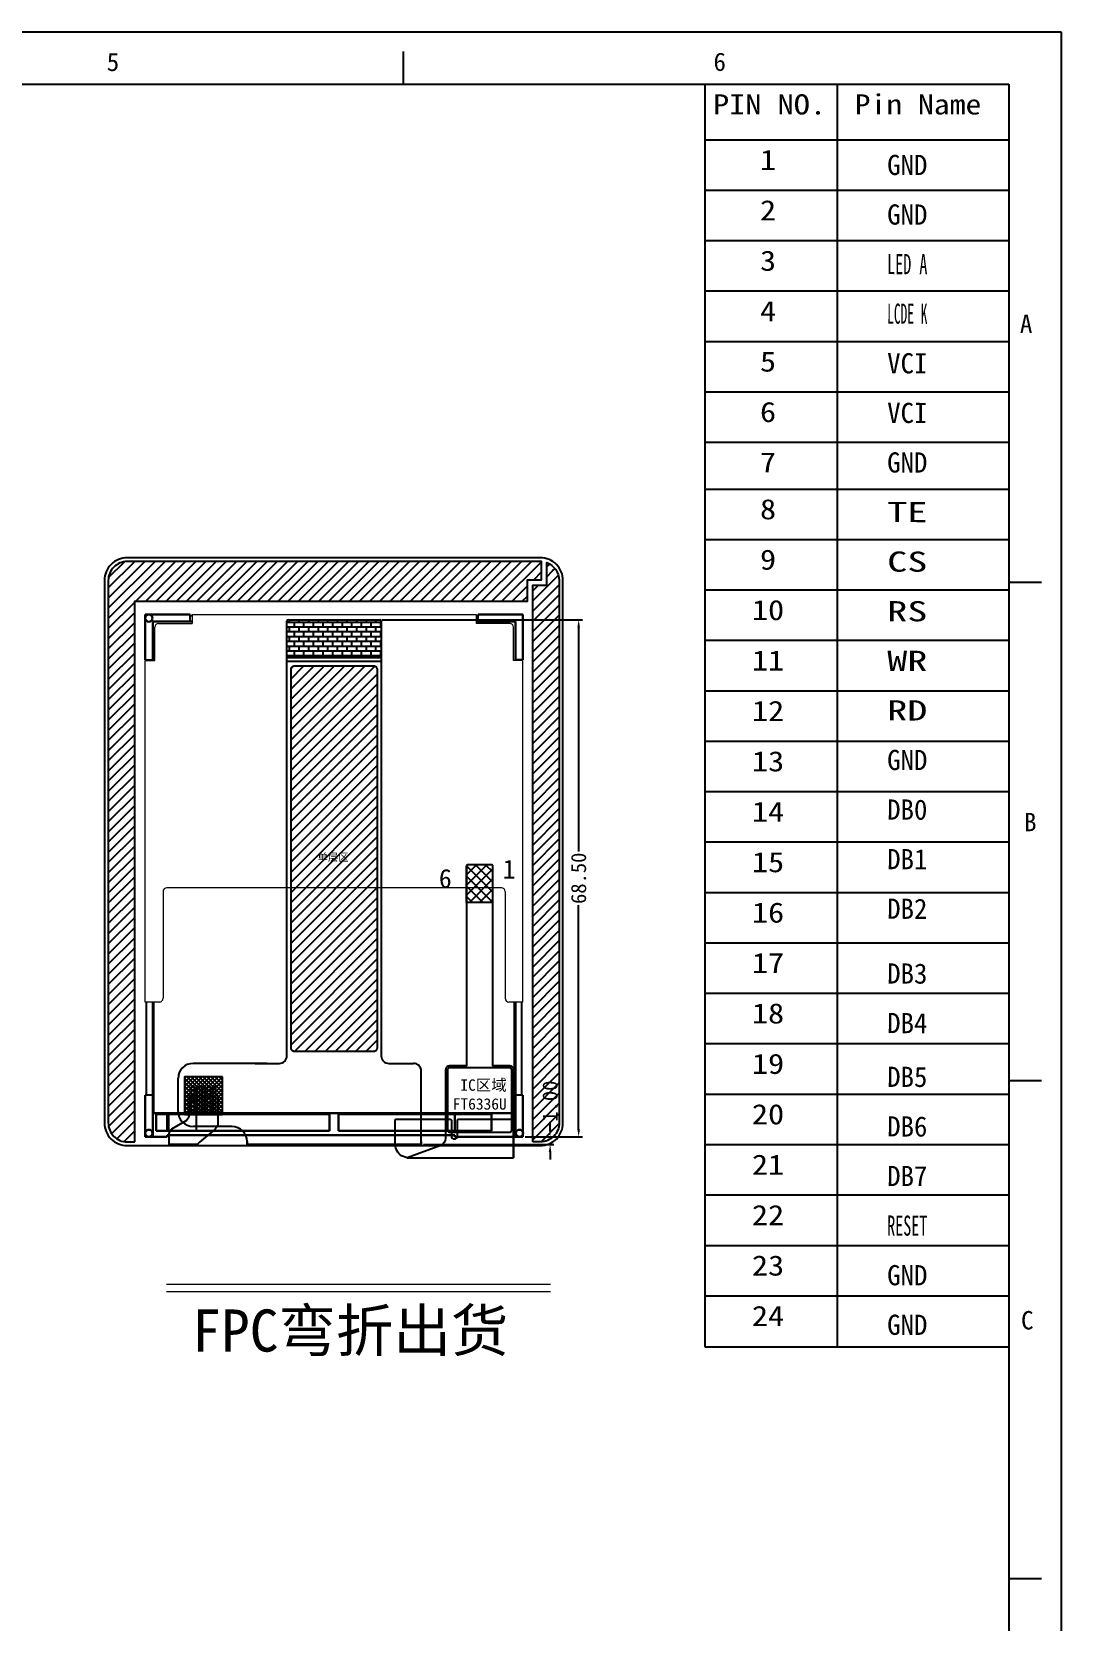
# Model space of a CAD drawing. Header units: millimetres. Extents: x 3586 to 4081, y -4200 to -3856.
# Drawn here: x 3944.5 to 4080.8, y -4066.3 to -3855.7 of the extents above; entities that cross this region are included whole.
import ezdxf
from ezdxf.enums import TextEntityAlignment as Align

# ---------------------------------------------------------------- set-up
doc = ezdxf.new("R2010")
doc.units = ezdxf.units.MM
for name, color, linetype in [('1', 7, 'Continuous'), ('CG', 6, 'Continuous'), ('FPC', 30, 'Continuous'), ('FPC1', 30, 'Continuous'), ('frame', 4, 'Continuous'), ('HOU', 7, 'Continuous'), ('tape', 111, 'Continuous'), ('标注', 3, 'Continuous')]:
    doc.layers.add(name, color=color, linetype=linetype)
doc.layers.add('DIM', color=3, linetype='Continuous', lineweight=13)
doc.layers.add('铁框', color=5, linetype='Continuous', lineweight=9)
doc.styles.add('C-E02$0$HZ', font='SimSun.ttf')
doc.styles.add('TEXTSTYLE_0', font='txt', dxfattribs={"width": 0.8})
doc.styles.add('宋', font='SimSun.ttf', dxfattribs={"height": 2})
doc.styles.add('宋体', font='SimSun.ttf')
doc.dimstyles.new('LCDDIM_FPC', dxfattribs={"dimtxt": 2, "dimasz": 1, "dimexe": 0.5, "dimexo": 0.3, "dimgap": 0.11, "dimtad": 0, "dimzin": 1, "dimdsep": 46, "dimtxsty": '宋体', "dimcen": 0, "dimclrd": 256, "dimclre": 256, "dimclrt": 256, "dimadec": 0, "dimazin": 0, "dimtfac": 1, "dimtofl": 0, "dimtmove": 0, "dimatfit": 3, "dimfxl": 1, "dimlwd": -1, "dimlwe": -1, "dimarcsym": 0})
pattern_1 = [(45, (814.3445, -5224.2246), (-0.6735192, 0.6735192), [])]

# ---------------------------------------------------------------- blocks, each defined once
blk = doc.blocks.new('fa')
at = {"color": 7, "linetype": 'Continuous'}
for p, q in [((3716.08, -4144.04), (3715.08, -4144.04)), ((3765.08, -4144.04), (3764.08, -4144.04))]:
    blk.add_line(p, q, dxfattribs=at)
at = {"layer": 'FPC', "linetype": 'Continuous'}
blk.add_lwpolyline([(3718.18, -4148.74), (3718.18, -4146.54)], dxfattribs=at)
at = {"layer": 'FPC'}
blk.add_lwpolyline([(3721.88, -4148.74), (3721.88, -4146.54)], dxfattribs=at)
at = {"layer": 'frame', "color": 7, "lineweight": 30}
for p, q in [((3715.08, -4086.34), (3715.08, -4080.34)), ((3715.08, -4080.34), (3721.03, -4080.34)), ((3759.13, -4080.34), (3765.08, -4080.34)), ((3765.08, -4080.34), (3765.08, -4086.34)), ((3716.08, -4086.44), (3716.08, -4081.29)), ((3716.08, -4081.29), (3721.28, -4081.29)), ((3764.08, -4081.29), (3758.88, -4081.29)), ((3764.08, -4086.44), (3764.08, -4081.29)), ((3765.08, -4086.34), (3764.08, -4086.34)), ((3716.08, -4131.68), (3716.08, -4149.54)), ((3716.18, -4146.39), (3716.18, -4131.68)), ((3763.98, -4131.68), (3763.98, -4146.39)), ((3764.08, -4131.68), (3764.08, -4149.54)), ((3763.98, -4146.39), (3716.08, -4146.39)), ((3716.53, -4146.54), (3739.48, -4146.54)), ((3716.53, -4146.54), (3739.48, -4146.54)), ((3716.53, -4146.54), (3716.53, -4148.74)), ((3717.98, -4148.74), (3717.98, -4146.54)), ((3739.48, -4146.54), (3739.48, -4148.74)), ((3740.68, -4148.74), (3740.68, -4146.54)), ((3740.68, -4146.54), (3760.93, -4146.54)), ((3740.68, -4146.54), (3760.93, -4146.54)), ((3756.08, -4146.54), (3756.08, -4148.74)), ((3760.93, -4146.54), (3760.93, -4148.74)), ((3717.98, -4149.54), (3715.08, -4149.54)), ((3739.48, -4148.74), (3716.53, -4148.74)), ((3717.98, -4149.54), (3717.98, -4149.34)), ((3756.08, -4149.34), (3717.98, -4149.34)), ((3760.93, -4148.74), (3740.68, -4148.74)), ((3756.08, -4149.54), (3756.08, -4149.34)), ((3756.08, -4149.34), (3756.08, -4149.54)), ((3756.08, -4149.54), (3765.08, -4149.54))]:
    blk.add_line(p, q, dxfattribs=at)
at = {"layer": 'frame', "color": 0, "lineweight": 30}
for p, q in [((3715.08, -4149.54), (3715.08, -4144.04)), ((3765.08, -4144.04), (3765.08, -4149.54))]:
    blk.add_line(p, q, dxfattribs=at)
at = {"layer": 'frame', "color": 7, "lineweight": 30}
for centre in [(3715.56, -4080.82), (3715.56, -4149.07), (3764.61, -4149.07)]:
    blk.add_circle(centre, 0.475, dxfattribs=at)
at = {"layer": 'HOU'}
for p, q in [((3721.03, -4081.29), (3721.03, -4080.34)), ((3721.03, -4080.49), (3721.28, -4080.49)), ((3759.13, -4080.49), (3758.88, -4080.49)), ((3759.13, -4081.29), (3759.13, -4080.34)), ((3715.08, -4086.34), (3716.08, -4086.34)), ((3715.23, -4086.34), (3715.23, -4086.44)), ((3764.93, -4086.34), (3764.93, -4086.44)), ((3715.23, -4144.04), (3715.23, -4131.68)), ((3764.93, -4144.04), (3764.93, -4131.68))]:
    blk.add_line(p, q, dxfattribs=at)
at = {"layer": '铁框', "linetype": 'ByBlock'}
for p, q in [((3721.28, -4080.34), (3758.88, -4080.34)), ((3721.28, -4080.34), (3721.28, -4081.54)), ((3758.88, -4080.34), (3758.88, -4081.54)), ((3716.33, -4086.44), (3716.33, -4082.04)), ((3716.83, -4081.54), (3721.28, -4081.54)), ((3763.33, -4081.54), (3758.88, -4081.54)), ((3763.83, -4086.44), (3763.83, -4082.04)), ((3715.08, -4131.68), (3715.08, -4086.44)), ((3715.08, -4086.44), (3716.33, -4086.44)), ((3765.08, -4086.44), (3763.83, -4086.44)), ((3765.08, -4111.59), (3765.08, -4086.44)), ((3765.08, -4131.68), (3765.08, -4086.44)), ((3717.43, -4117.04), (3717.43, -4131.18)), ((3762.23, -4116.54), (3717.93, -4116.54)), ((3762.73, -4117.04), (3762.73, -4131.18)), ((3716.93, -4131.68), (3715.08, -4131.68)), ((3765.08, -4131.68), (3763.23, -4131.68))]:
    blk.add_line(p, q, dxfattribs=at)
for centre, start, end in [((3716.83, -4082.04), 90, 180), ((3763.33, -4082.04), 0, 90), ((3717.93, -4117.04), 90, 180), ((3762.23, -4117.04), 0, 90), ((3716.93, -4131.18), 269.9994, 0), ((3763.23, -4131.18), 180, 270)]:
    blk.add_arc(centre, 0.5, start, end, dxfattribs=at)
blk = doc.blocks.new('*D69')
at = {"layer": 'Defpoints', "color": 0, "transparency": 16777216}
for p in [(4009.54, -4002.08), (4013.13, -4002.08), (3996.07, -4003.08)]:
    blk.add_point(p, dxfattribs=at)
at = {"layer": '标注', "transparency": 16777216}
for p, q in [((4013.13, -4001.08), (4013.13, -4000.08)), ((4009.84, -4002.08), (4013.63, -4002.08)), ((3996.37, -4003.08), (4013.63, -4003.08)), ((4013.13, -4004.08), (4013.13, -4005.08))]:
    blk.add_line(p, q, dxfattribs=at)
for points in [[(4012.96, -4001.08), (4013.29, -4001.08), (4013.13, -4002.08)], [(4012.96, -4004.08), (4013.29, -4004.08), (4013.13, -4003.08)]]:
    blk.add_solid(points, dxfattribs=at)
at = {"layer": '标注', "transparency": 16777216, "insert": (4013.13, -3997.35), "char_height": 2, "attachment_point": 5, "rotation": 90, "style": '宋体'}
blk.add_mtext('1.00', dxfattribs=at)
blk = doc.blocks.new('*D70')
at = {"layer": 'Defpoints', "color": 0, "transparency": 16777216}
for p in [(3990.58, -3933.58), (4016.91, -3933.58), (4009.54, -4002.08)]:
    blk.add_point(p, dxfattribs=at)
at = {"layer": '标注', "transparency": 16777216}
for p, q in [((3990.88, -3933.58), (4017.41, -3933.58)), ((4016.91, -3934.58), (4016.91, -3964.29)), ((4016.91, -4001.08), (4016.91, -3971.38)), ((4009.84, -4002.08), (4017.41, -4002.08))]:
    blk.add_line(p, q, dxfattribs=at)
for points in [[(4016.74, -3934.58), (4017.08, -3934.58), (4016.91, -3933.58)], [(4016.74, -4001.08), (4017.08, -4001.08), (4016.91, -4002.08)]]:
    blk.add_solid(points, dxfattribs=at)
at = {"layer": '标注', "transparency": 16777216, "insert": (4016.91, -3967.83), "char_height": 2, "attachment_point": 5, "rotation": 90, "style": '宋体'}
blk.add_mtext('68.50', dxfattribs=at)

msp = doc.modelspace()

# ---------------------------------------------------------------- hatches: boundary and pattern name
h = msp.add_hatch()
h.set_pattern_fill('ANSI31', color=0, scale=0.3)
h.set_pattern_definition([(45, (1678.5226, -3680.9933), (-0.6735192, 0.6735192), [])])
h.paths.add_polyline_path([(3978.785, -3990.232, 0.4142136), (3979.285, -3990.732), (3989.785, -3990.732, 0.4142136), (3990.285, -3990.232), (3990.285, -3940.232, 0.4142136), (3989.785, -3939.732), (3979.285, -3939.732, 0.4142136), (3978.785, -3940.232)])
h.paths.add_polyline_path([(3986.764, -3964.044), (3981.997, -3964.044), (3981.997, -3965.966), (3986.764, -3965.966)], flags=24)
h = msp.add_hatch()
h.set_pattern_fill('ANSI37', color=2, scale=3, style=0)
h.set_pattern_definition([(45, (-1130.91545, -5879.40717), (-0.265165043, 0.265165043), []), (135, (-1130.91545, -5879.40717), (-0.265165043, -0.265165043), [])])
h.paths.add_polyline_path([(3969.742, -3994.145), (3964.742, -3994.145), (3964.742, -3999.145), (3969.742, -3999.145)])
at = {"layer": 'FPC'}
h = msp.add_hatch(dxfattribs=at)
h.set_pattern_fill('ANSI37', color=256, scale=0.3)
h.set_pattern_definition([(45, (3347.9877, -5230.3063), (-0.6735192, 0.6735192), []), (135, (3347.9877, -5230.3063), (-0.6735192, -0.6735192), [])])
edge = h.paths.add_edge_path()
edge.add_line((4005.55, -3971.036), (4002.05, -3971.036))
edge.add_line((4002.05, -3971.036), (4002.05, -3966.236))
edge.add_arc((4002.25, -3966.236), 0.2, -270, -180, ccw=False)
edge.add_line((4002.25, -3966.036), (4005.35, -3966.036))
edge.add_arc((4005.35, -3966.236), 0.2, 0, 90, ccw=False)
edge.add_line((4005.55, -3966.236), (4005.55, -3971.036))
at = {"layer": 'FPC1'}
h = msp.add_hatch(dxfattribs=at)
h.set_pattern_fill('BRICK', color=30, scale=0.1, style=0)
h.set_pattern_definition([(0, (-2350.403, -3272.8558), (0, 0.635), []), (90, (-2350.403, -3272.8558), (-1.27, 8e-17), [0.635, -0.635]), (90, (-2349.768, -3272.8558), (-1.27, 8e-17), [-0.635, 0.635])])
h.paths.add_polyline_path([(3978.285, -3937.083), (3990.785, -3937.083), (3990.785, -3933.783, 0.4141799), (3990.585, -3933.583), (3978.485, -3933.583, 0.4142136), (3978.285, -3933.783)])
h.paths.add_polyline_path([(3978.285, -3938.583), (3990.785, -3938.583), (3990.785, -3937.083), (3978.285, -3937.083)])
at = {"layer": 'tape'}
h = msp.add_hatch(dxfattribs=at)
h.set_pattern_fill('ANSI31', color=256, scale=0.3, style=0)
h.set_pattern_definition(pattern_1)
edge = h.paths.add_edge_path()
edge.add_line((3958.137, -4002.75), (3958.137, -3931.135))
edge.add_line((3958.137, -3931.135), (4010.137, -3931.135))
edge.add_line((4010.137, -3931.135), (4010.137, -3928.285))
edge.add_line((4010.137, -3928.285), (4011.987, -3928.285))
edge.add_line((4011.987, -3928.285), (4011.987, -3925.87))
edge.add_line((4011.987, -3925.87), (3957.137, -3925.87))
edge.add_arc((3957.137, -3928.37), 2.5, 90, 180)
edge.add_line((3954.637, -3928.37), (3954.637, -4000.25))
edge.add_arc((3957.137, -4000.25), 2.5, 180, 270)
edge.add_line((3957.137, -4002.75), (3958.137, -4002.75))
h = msp.add_hatch(dxfattribs=at)
h.set_pattern_fill('ANSI31', color=256, scale=0.3, style=0)
h.set_pattern_definition(pattern_1)
edge = h.paths.add_edge_path()
edge.add_line((4010.837, -4002.75), (4010.837, -3928.985))
edge.add_line((4010.837, -3928.985), (4012.687, -3928.985))
edge.add_line((4012.687, -3928.985), (4012.687, -3926.019))
edge.add_arc((4011.837, -3928.37), 2.5, 0, 70.12313, ccw=False)
edge.add_line((4014.337, -3928.37), (4014.337, -4000.25))
edge.add_arc((4011.837, -4000.25), 2.5, -90, 0, ccw=False)
edge.add_line((4011.837, -4002.75), (4010.837, -4002.75))

# ---------------------------------------------------------------- linework, layer by layer
at = {"color": 7, "linetype": 'Continuous'}
for p, q in [((3585.916, -3855.692), (4080.791, -3855.692)), ((4080.791, -3855.692), (4080.791, -4199.5))]:
    msp.add_line(p, q, dxfattribs=at)
at = {"linetype": 'Continuous'}
for p, q in [((3993.711, -3862.638), (3993.711, -3858.297)), ((3592.862, -3862.638), (4073.846, -3862.638)), ((4033.634, -3862.638), (4033.634, -4029.916)), ((4033.634, -3862.638), (4073.846, -3862.638)), ((4073.846, -3862.638), (4073.846, -4192.554)), ((4033.634, -3869.985), (4073.846, -3869.985)), ((4033.634, -3876.665), (4073.846, -3876.665)), ((4033.634, -3883.344), (4073.846, -3883.344)), ((4033.634, -3890.024), (4073.846, -3890.024)), ((4033.634, -3896.704), (4073.846, -3896.704)), ((4033.634, -3903.383), (4073.846, -3903.383)), ((4033.634, -3910.063), (4073.846, -3910.063)), ((4033.634, -3916.265), (4073.846, -3916.265)), ((4033.634, -3922.944), (4073.846, -3922.944)), ((4073.846, -3928.621), (4078.187, -3928.621)), ((4033.634, -3929.624), (4073.846, -3929.624)), ((4033.634, -3936.304), (4073.846, -3936.304)), ((4033.634, -3942.983), (4073.846, -3942.983)), ((4033.634, -3949.663), (4073.846, -3949.663)), ((4033.634, -3956.342), (4073.846, -3956.342)), ((4033.634, -3963.022), (4073.846, -3963.022)), ((4033.634, -3969.702), (4073.846, -3969.702)), ((4033.634, -3976.381), (4073.846, -3976.381)), ((4033.634, -3983.061), (4073.846, -3983.061)), ((4033.634, -3989.55), (4033.634, -4029.916)), ((4033.634, -3989.74), (4073.846, -3989.74)), ((4033.634, -3996.42), (4073.846, -3996.42)), ((4073.846, -3994.604), (4078.187, -3994.604)), ((4033.634, -4003.1), (4073.846, -4003.1)), ((4033.634, -4009.779), (4073.846, -4009.779)), ((4033.634, -4016.459), (4073.846, -4016.459)), ((4033.634, -4023.138), (4073.846, -4023.138)), ((4033.634, -4029.916), (4073.846, -4029.916)), ((4073.846, -4060.588), (4078.187, -4060.588))]:
    msp.add_line(p, q, dxfattribs=at)
msp.add_line((4051.134, -3862.638), (4051.134, -4029.916))
at = {"color": 30}
for p, q in [((3978.285, -3991.354), (3978.285, -3933.783)), ((3978.485, -3933.583), (3990.585, -3933.583)), ((3990.785, -3933.783), (3990.785, -3991.354)), ((3978.285, -3938.583), (3990.785, -3938.583)), ((3978.285, -3939.082), (3990.785, -3939.082)), ((3974.1, -3992.354), (3977.285, -3992.354)), ((3991.785, -3992.354), (3995.067, -3992.354))]:
    msp.add_line(p, q, dxfattribs=at)
at = {"color": 3, "lineweight": 5}
for p, q in [((3962.333, -4021.594), (4013.178, -4021.594)), ((3962.333, -4022.574), (4013.178, -4022.574))]:
    msp.add_line(p, q, dxfattribs=at)
at = {"color": 0}
msp.add_lwpolyline([(3989.785, -3939.732), (3979.285, -3939.732, 0.4142136), (3978.785, -3940.232), (3978.785, -3990.232, 0.4142136), (3979.285, -3990.732), (3989.785, -3990.732, 0.4142136), (3990.285, -3990.232), (3990.285, -3940.232, 0.4142136)], format="xyb", close=True, dxfattribs=at)
at = {"color": 2}
msp.add_lwpolyline([(3969.742, -3994.145), (3964.742, -3994.145), (3964.742, -3999.145), (3969.742, -3999.145)], close=True, dxfattribs=at)
msp.add_lwpolyline([(4008.305, -3993.2, 0.4142136), (4007.805, -3992.7)], format="xyb", dxfattribs=at)
at = {"color": 30}
for centre, radius, start, end in [((3978.485, -3933.783), 0.2, 90, 180), ((3990.585, -3933.783), 0.2, 0, 90), ((3977.285, -3991.354), 1, 270, 0), ((3991.785, -3991.354), 1, 180, 270)]:
    msp.add_arc(centre, radius, start, end, dxfattribs=at)
at = {"layer": '1', "const_width": 0.2}
msp.add_lwpolyline([(3978.285, -3937.083), (3990.785, -3937.083)], dxfattribs=at)
at = {"layer": 'CG'}
msp.add_lwpolyline([(4011.837, -3925.37), (3957.137, -3925.37, 0.4142136), (3954.137, -3928.37), (3954.137, -4000.25, 0.4142136), (3957.137, -4003.25), (4011.837, -4003.25, 0.4142136), (4014.837, -4000.25), (4014.837, -3928.37, 0.4142136)], format="xyb", close=True, dxfattribs=at)
at = {"layer": 'DIM', "color": 32}
for p, q in [((3965.722, -3996.645), (3965.347, -3996.645)), ((3965.672, -3996.823), (3965.672, -3997.116)), ((3965.672, -3997.473), (3965.672, -3998.445)), ((3965.672, -3998.445), (3966.022, -3998.445)), ((3966.422, -3996.645), (3965.972, -3996.645)), ((3966.022, -3997.116), (3966.022, -3996.823)), ((3966.022, -3998.445), (3966.022, -3997.473)), ((3966.372, -3996.823), (3966.372, -3997.616)), ((3966.372, -3997.973), (3966.372, -3998.445)), ((3966.372, -3998.445), (3966.722, -3998.445)), ((3967.122, -3996.645), (3966.672, -3996.645)), ((3966.722, -3997.616), (3966.722, -3996.823)), ((3966.722, -3998.445), (3966.722, -3997.973)), ((3967.072, -3996.823), (3967.072, -3997.116)), ((3967.072, -3997.473), (3967.072, -3998.445)), ((3967.072, -3998.445), (3967.422, -3998.445)), ((3967.822, -3996.645), (3967.372, -3996.645)), ((3967.422, -3997.116), (3967.422, -3996.823)), ((3967.422, -3998.445), (3967.422, -3997.473)), ((3967.772, -3996.823), (3967.772, -3997.616)), ((3967.772, -3997.973), (3967.772, -3998.445)), ((3967.772, -3998.445), (3968.122, -3998.445)), ((3968.522, -3996.645), (3968.072, -3996.645)), ((3968.122, -3997.616), (3968.122, -3996.823)), ((3968.122, -3998.445), (3968.122, -3997.973)), ((3968.472, -3996.823), (3968.472, -3997.116)), ((3968.472, -3997.473), (3968.472, -3998.445)), ((3968.472, -3998.445), (3968.822, -3998.445)), ((3969.147, -3996.645), (3968.772, -3996.645)), ((3968.822, -3997.116), (3968.822, -3996.823)), ((3968.822, -3998.445), (3968.822, -3997.473))]:
    msp.add_line(p, q, dxfattribs=at)
for centre in [(3965.847, -3997.295), (3966.547, -3997.795), (3967.247, -3997.295), (3967.947, -3997.795), (3968.647, -3997.295)]:
    msp.add_circle(centre, 0.125, dxfattribs=at)
for centre, radius, start, end in [((3965.847, -3996.645), 0.25, 180, 225.573), ((3965.847, -3997.295), 0.25, 134.427, 225.573), ((3965.847, -3996.645), 0.125, 180, 0), ((3965.847, -3996.645), 0.25, 314.427, 0), ((3965.847, -3997.295), 0.25, 314.427, 45.573), ((3966.547, -3996.645), 0.25, 180, 225.573), ((3966.547, -3997.795), 0.25, 134.427, 225.573), ((3966.547, -3996.645), 0.125, 180, 0), ((3966.547, -3996.645), 0.25, 314.427, 0), ((3966.547, -3997.795), 0.25, 314.427, 45.573), ((3967.247, -3996.645), 0.25, 180, 225.573), ((3967.247, -3997.295), 0.25, 134.427, 225.573), ((3967.247, -3996.645), 0.125, 180, 0), ((3967.247, -3996.645), 0.25, 314.427, 0), ((3967.247, -3997.295), 0.25, 314.427, 45.573), ((3967.947, -3996.645), 0.25, 180, 225.573), ((3967.947, -3997.795), 0.25, 134.427, 225.573), ((3967.947, -3996.645), 0.125, 180, 0), ((3967.947, -3996.645), 0.25, 314.427, 0), ((3967.947, -3997.795), 0.25, 314.427, 45.573), ((3968.647, -3996.645), 0.25, 180, 225.573), ((3968.647, -3997.295), 0.25, 134.427, 225.573), ((3968.647, -3996.645), 0.125, 180, 0), ((3968.647, -3996.645), 0.25, 314.427, 0), ((3968.647, -3997.295), 0.25, 314.427, 45.573)]:
    msp.add_arc(centre, radius, start, end, dxfattribs=at)
at = {"layer": 'FPC'}
for p, q in [((4002.05, -3971.036), (4002.05, -3966.236)), ((4005.55, -3971.036), (4005.55, -3966.236)), ((4005.55, -3971.036), (4002.05, -3971.036)), ((3975.692, -3992.354), (3965.872, -3992.354)), ((3996.067, -4003.083), (3996.067, -3993.354)), ((3963.872, -3998.713), (3963.872, -3994.354)), ((3973.007, -4002.713), (3973.007, -4003.083)), ((3973.007, -4003.083), (3973.007, -4002.713)), ((3996.067, -4002.713), (3996.067, -4003.083)), ((3966.468, -4003.083), (3962.637, -4003.083)), ((3996.067, -4003.083), (3973.007, -4003.083))]:
    msp.add_line(p, q, dxfattribs=at)
at = {"layer": 'FPC', "color": 23, "true_color": 0xf27842}
msp.add_line((3971.007, -4000.713), (3965.872, -4000.713), dxfattribs=at)
at = {"layer": 'FPC', "color": 6}
msp.add_line((3994.187, -4004.883), (4008.305, -4004.883), dxfattribs=at)
at = {"layer": 'FPC', "color": 30}
msp.add_line((3994.193, -4004.883), (4008.305, -4004.883), dxfattribs=at)
at = {"layer": 'FPC'}
for points in [[(4005.55, -3992.7), (4007.805, -3992.7, -0.4142136), (4008.305, -3993.2, 0.4142136), (4007.805, -3992.7), (4005.55, -3992.7), (4005.55, -3966.236, 0.4142136), (4005.35, -3966.036), (4002.25, -3966.036, 0.4142136), (4002.05, -3966.236), (4002.05, -3992.7), (3999.796, -3992.7, 0.4142136), (3999.296, -3993.2), (3999.296, -4002.284, -0.3130661), (3998.646, -4003.221), (3994.193, -4004.883)], [(3969.147, -3996.645), (3969.147, -4000.285, -0.2215604), (3968.79, -4001.051), (3966.694, -4002.811, 0.0889704), (3966.468, -4003.083, 0.0889704)], [(3994.187, -4004.883), (3993.457, -4004.61, -0.2447053), (3992.605, -4002.972), (3992.605, -3999.885, -0.4142136), (3992.765, -3999.725), (3999.895, -3999.725, -0.4142136), (4000.055, -3999.885), (4000.055, -4001.968, 1), (4000.855, -4001.968), (4000.855, -3999.885, -0.4142136), (4001.015, -3999.725), (4008.145, -3999.725, -0.4142136), (4008.305, -3999.885), (4008.305, -4004.883)]]:
    msp.add_lwpolyline(points, format="xyb", dxfattribs=at)
msp.add_lwpolyline([(3999.546, -4001.2, 0.4142136), (3999.796, -4001.45), (4007.805, -4001.45, 0.4142136), (4008.055, -4001.2), (4008.055, -3993.2, 0.4142136), (4007.805, -3992.95), (3999.796, -3992.95, 0.4142136), (3999.546, -3993.2)], format="xyb", close=True, dxfattribs=at)
msp.add_lwpolyline([(4008.305, -4004.883), (4008.305, -3993.2)], dxfattribs=at)
at = {"layer": 'FPC', "linetype": 'Continuous'}
msp.add_lwpolyline([(3965.347, -3996.645), (3965.347, -3999.145, -0.2215604), (3964.99, -3999.91), (3962.994, -4001.087, 0.2215604), (3962.637, -4001.853), (3962.637, -4003.083)], format="xyb", dxfattribs=at)
at = {"layer": 'FPC'}
for centre, radius, start, end in [((3965.872, -3994.354), 2, 90, 180), ((3995.067, -3993.354), 1, 0, 90), ((3971.007, -4002.713), 2, 0, 90)]:
    msp.add_arc(centre, radius, start, end, dxfattribs=at)
at = {"layer": 'FPC', "color": 23, "true_color": 0xf27842}
msp.add_arc((3965.872, -3998.713), 2, 180, 270, dxfattribs=at)
at = {"layer": 'tape'}
for points in [[(3958.137, -4002.75), (3958.137, -3931.135), (4010.137, -3931.135), (4010.137, -3928.285), (4011.987, -3928.285), (4011.987, -3925.87), (3957.137, -3925.87, 0.4142136), (3954.637, -3928.37), (3954.637, -4000.25, 0.4142136), (3957.137, -4002.75), (3958.137, -4002.75)], [(4010.837, -4002.75), (4010.837, -3928.985), (4012.687, -3928.985), (4012.687, -3926.019, -0.3158895), (4014.337, -3928.37), (4014.337, -4000.25, -0.4142136), (4011.837, -4002.75), (4010.837, -4002.75)]]:
    msp.add_lwpolyline(points, format="xyb", dxfattribs=at)
at = {"layer": '标注', "color": 30}
for points in [[(3966.022, -3998.945), (3965.672, -3998.945), (3965.672, -3995.445), (3966.022, -3995.445)], [(3966.722, -3998.945), (3966.372, -3998.945), (3966.372, -3995.445), (3966.722, -3995.445)], [(3967.422, -3998.945), (3967.072, -3998.945), (3967.072, -3995.445), (3967.422, -3995.445)], [(3968.122, -3998.945), (3967.772, -3998.945), (3967.772, -3995.445), (3968.122, -3995.445)], [(3968.822, -3998.945), (3968.472, -3998.945), (3968.472, -3995.445), (3968.822, -3995.445)]]:
    msp.add_lwpolyline(points, close=True, dxfattribs=at)

# ---------------------------------------------------------------- block references
at = {"layer": 'FPC'}
msp.add_blockref('fa', (244.457, 147.458), dxfattribs=at)

# ---------------------------------------------------------------- texts
at = {"color": 4, "linetype": 'Continuous', "style": '宋体'}
for s, p in [('5', (3954.429, -3860.894)), ('6', (4034.757, -3860.88)), ('A', (4075.325, -3895.594)), ('B', (4075.871, -3961.599)), ('C', (4075.478, -4027.594))]:
    msp.add_text(s, height=2.431, dxfattribs=at).set_placement(p)
at = {"linetype": 'Continuous', "style": 'TEXTSTYLE_0'}
for s, height, width, p, p2 in [('PIN NO.', 2.6718, 0.988235, (4034.703, -3866.645), (4049.666, -3866.645)), ('Pin Name', 2.6718, 0.896444, (4053.451, -3866.645), (4070.217, -3866.645)), ('1', 2.672, 2.4, (4040.915, -3873.993), (4043.053, -3873.993)), ('2', 2.672, 1.2, (4040.915, -3880.672), (4043.053, -3880.672)), ('3', 2.672, 1.2, (4040.915, -3887.352), (4043.053, -3887.352)), ('4', 2.672, 1.2, (4040.915, -3894.032), (4043.053, -3894.032)), ('5', 2.672, 1.2, (4040.915, -3900.711), (4043.053, -3900.711)), ('6', 2.672, 1.2, (4040.915, -3907.391), (4043.053, -3907.391)), ('7', 2.672, 1.2, (4040.915, -3914.07), (4043.053, -3914.07)), ('8', 2.672, 1.2, (4040.915, -3920.273), (4043.053, -3920.273)), ('9', 2.672, 1.2, (4040.915, -3926.952), (4043.053, -3926.952)), ('10', 2.6718, 1.371429, (4039.846, -3933.632), (4044.121, -3933.632)), ('11', 2.6718, 1.6, (4039.846, -3940.311), (4044.121, -3940.311)), ('12', 2.6718, 1.2, (4039.846, -3946.991), (4044.121, -3946.991)), ('13', 2.6718, 1.2, (4039.846, -3953.671), (4044.121, -3953.671)), ('14', 2.6718, 1.2, (4039.846, -3960.35), (4044.121, -3960.35)), ('15', 2.6718, 1.2, (4039.846, -3967.03), (4044.121, -3967.03)), ('16', 2.6718, 1.2, (4039.846, -3973.709), (4044.121, -3973.709)), ('17', 2.6718, 1.2, (4039.846, -3980.389), (4044.121, -3980.389)), ('18', 2.6718, 1.2, (4039.846, -3987.069), (4044.121, -3987.069)), ('19', 2.6718, 1.2, (4039.846, -3993.748), (4044.121, -3993.748)), ('20', 2.6718, 1.066667, (4039.846, -4000.428), (4044.121, -4000.428)), ('21', 2.6718, 1.2, (4039.846, -4007.107), (4044.121, -4007.107)), ('22', 2.6718, 0.96, (4039.846, -4013.787), (4044.121, -4013.787)), ('23', 2.6718, 0.96, (4039.846, -4020.467), (4044.121, -4020.467)), ('24', 2.6718, 0.96, (4039.846, -4027.146), (4044.121, -4027.146))]:
    msp.add_text(s, height=height, dxfattribs=dict(at, width=width)).set_placement(p, p2, align=Align.FIT)
for s, width, p, p2 in [('GND', 0.746947, (4057.752, -3874.661), (4063.074, -3874.675)), ('GND', 0.746947, (4057.752, -3881.23), (4063.074, -3881.244)), ('LED A', 0.426827, (4057.752, -3887.799), (4063.074, -3887.814)), ('LCDE K', 0.351505, (4057.752, -3894.368), (4063.074, -3894.383)), ('VCI', 0.746947, (4057.752, -3900.937), (4063.074, -3900.952)), ('VCI', 0.746947, (4057.752, -3907.507), (4063.074, -3907.521)), ('GND', 0.746947, (4057.752, -3914.076), (4063.074, -3914.09)), ('TE', 1.195116, (4057.752, -3920.645), (4063.074, -3920.659)), ('CS', 1.195116, (4057.752, -3927.214), (4063.074, -3927.229)), ('RS', 1.195116, (4057.752, -3933.783), (4063.074, -3933.798)), ('WR', 0.99593, (4057.752, -3940.352), (4063.074, -3940.367)), ('RD', 1.195116, (4057.752, -3946.922), (4063.074, -3946.936)), ('GND', 0.746947, (4057.752, -3953.491), (4063.074, -3953.505)), ('DB0', 0.796744, (4057.752, -3960.06), (4063.074, -3960.074)), ('DB1', 0.853654, (4057.752, -3966.629), (4063.074, -3966.644)), ('DB2', 0.746947, (4057.752, -3973.198), (4063.074, -3973.213)), ('DB3', 0.746947, (4057.752, -3981.778), (4063.074, -3981.793)), ('DB4', 0.746947, (4057.752, -3988.346), (4063.074, -3988.36)), ('DB5', 0.746947, (4057.752, -3995.467), (4063.074, -3995.481)), ('DB6', 0.746947, (4057.752, -4002.036), (4063.074, -4002.05)), ('DB7', 0.746947, (4057.752, -4008.605), (4063.074, -4008.62)), ('RESET', 0.426827, (4057.752, -4015.174), (4063.074, -4015.189)), ('GND', 0.746947, (4057.752, -4021.744), (4063.074, -4021.758)), ('GND', 0.746947, (4057.752, -4028.313), (4063.074, -4028.327))]:
    msp.add_text(s, height=2.6718, rotation=359.84497, dxfattribs=dict(at, width=width)).set_placement(p, p2, align=Align.FIT)
at = {"color": 3, "lineweight": 5, "style": '宋体'}
msp.add_text('FPC弯折出货', height=5.5809, dxfattribs=at).set_placement((3965.771, -4030.533))
at = {"color": 3, "insert": (3986.447, -3965.666), "char_height": 1, "width": 11.26085, "attachment_point": 9, "style": '宋'}
msp.add_mtext('单层区', dxfattribs=at)
at = {"char_height": 2.5, "style": '宋体'}
for s, insert, attachment_point in [('6', (4000.11, -3969.142), 9), ('1', (4008.561, -3965.361), 3)]:
    msp.add_mtext_dynamic_manual_height_columns(s, width=2.58101, gutter_width=12.5, heights=[0], dxfattribs=dict(at, insert=insert, attachment_point=attachment_point))
at = {"insert": (4007.383, -3998.499), "char_height": 1.5, "width": 8.3746, "attachment_point": 9, "style": '宋体'}
msp.add_mtext('IC区域\\PFT6336U', dxfattribs=at)
at = {"layer": 'DIM', "color": 32, "char_height": 0.325, "width": 0.31712, "attachment_point": 9, "rotation": 180, "style": 'C-E02$0$HZ'}
for s, insert in [('{\\fKaiTi_GB2312|b0|i0|c134|p49;K4}', (3965.613, -3998.586)), ('{\\fKaiTi_GB2312|b0|i0|c134|p49;K3}', (3966.336, -3998.612)), ('{\\fKaiTi_GB2312|b0|i0|c134|p49;K2}', (3967.036, -3998.612)), ('{\\fKaiTi_GB2312|b0|i0|c134|p49;K1}', (3967.736, -3998.612)), ('{\\fKaiTi_GB2312|b0|i0|c134|p49;A}', (3968.58, -3998.622))]:
    msp.add_mtext(s, dxfattribs=dict(at, insert=insert))

# ---------------------------------------------------------------- dimensions: what is measured, and where the dimension line sits
at = {"layer": '标注'}
for base, p1, p2, picture, middle in [((4016.911, -3933.583), (4009.537, -4002.083), (3990.585, -3933.583), '*D70', (4016.911, -3967.833)), ((4013.126, -4002.083), (3996.067, -4003.083), (4009.537, -4002.083), '*D69', (4013.126, -3997.347))]:
    dim = msp.add_linear_dim(base=base, p1=p1, p2=p2, angle=90, dimstyle='LCDDIM_FPC', dxfattribs=at)
    dim.commit()
    dim.dimension.update_dxf_attribs({"geometry": picture, "text_midpoint": middle})

doc.saveas('drawing.dxf')
